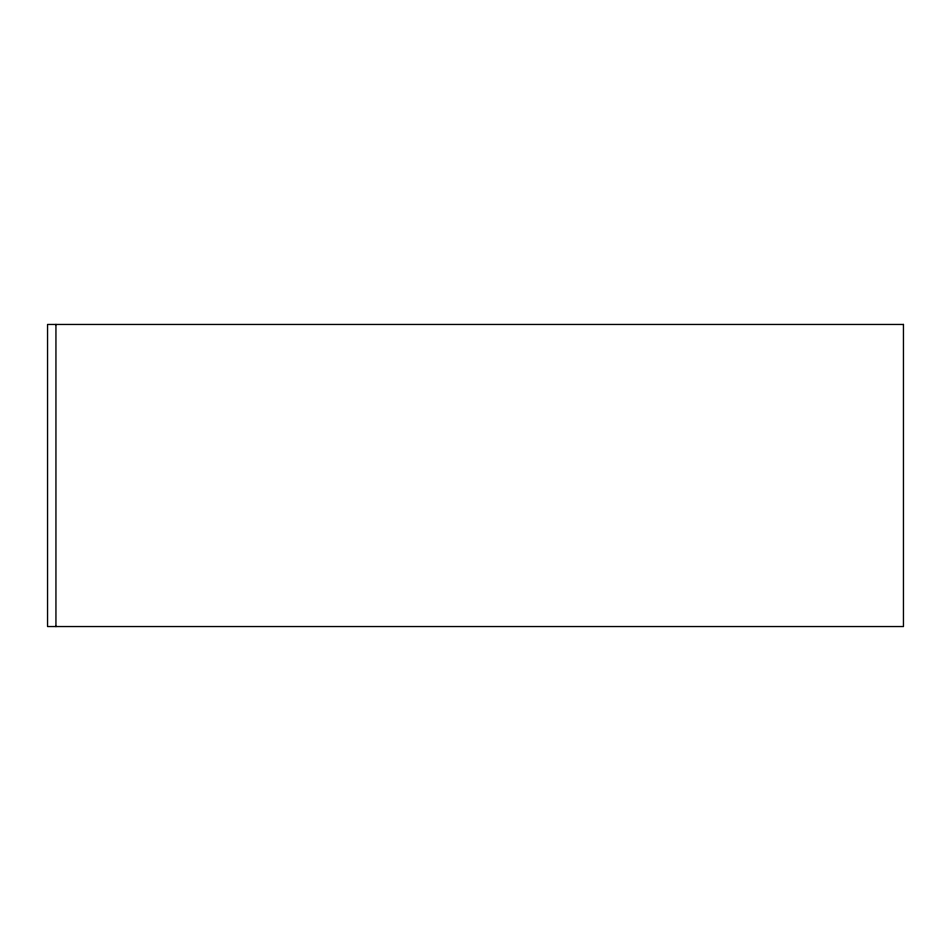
<?xml version="1.0" encoding="UTF-8"?>
<svg xmlns="http://www.w3.org/2000/svg" width="951" height="951" viewBox="0 0 951 951"><rect width="100%" height="100%" fill="white"/><g stroke="black" fill="none" stroke-linecap="round" stroke-linejoin="round"><path stroke-width="1.43" d="M55.943 324.457L55.943 626.543M903.45 324.457L47.55 324.457L47.55 626.543L903.45 626.543L903.45 324.457"/></g></svg>
